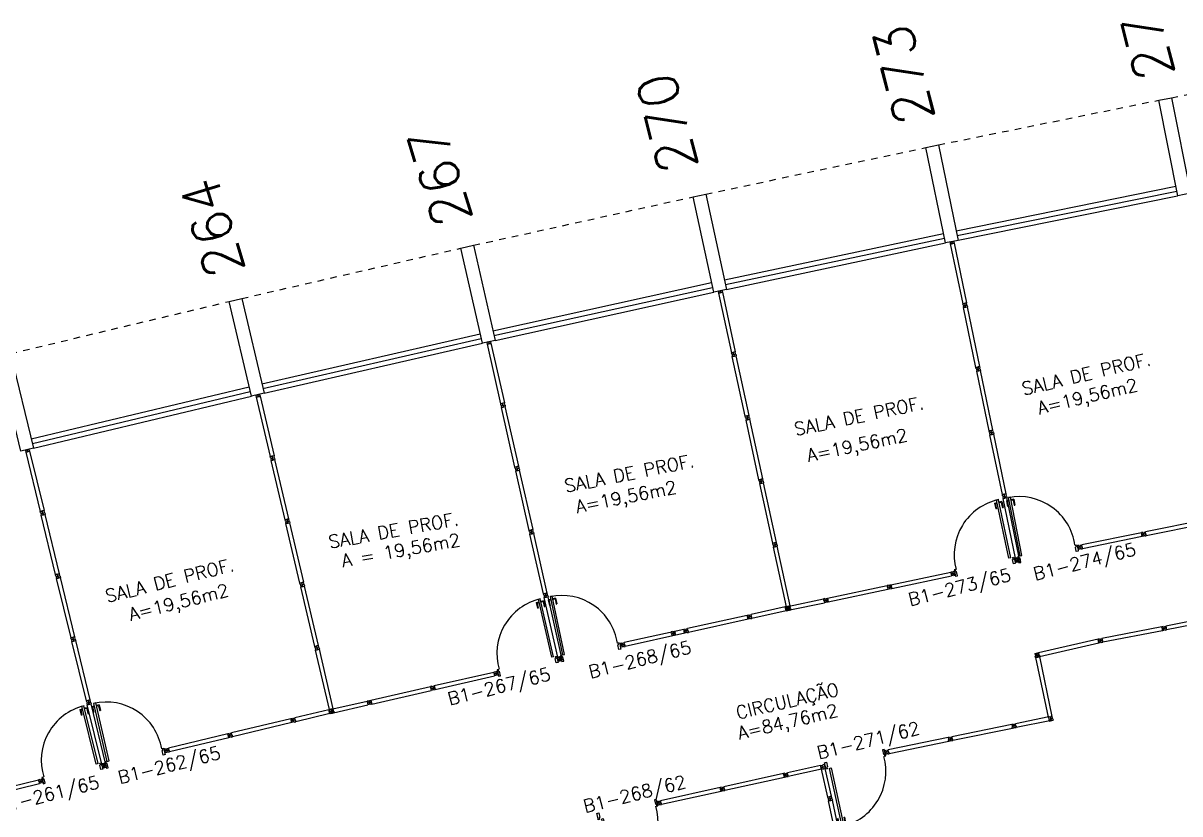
# Model space of a CAD drawing. Extents: x 26 to 324, y 73 to 188.
# Drawn here: x 78.96 to 96.77, y 159.49 to 171.66 of the extents above; entities that cross this region are included whole.
import ezdxf

# ---------------------------------------------------------------- set-up
doc = ezdxf.new("R2010")
doc.units = 0
doc.header["$LTSCALE"] = 0.01
doc.header["$MEASUREMENT"] = 0
doc.linetypes.add('HIDDEN2', pattern=[0.1875, 0.125, -0.0625])
doc.layers.get('0').update_dxf_attribs({"linetype": 'CONTINUOUS'})
for name, color, linetype in [('DIV', 2, 'CONTINUOUS'), ('ESQ', 1, 'CONTINUOUS'), ('ESTR', 3, 'CONTINUOUS'), ('NOPILAR1', 2, 'CONTINUOUS'), ('PROJ', 1, 'HIDDEN2'), ('TEXTO', 2, 'CONTINUOUS'), ('TEXTO-ENDEREÇO', 2, 'CONTINUOUS'), ('USO1', 2, 'CONTINUOUS'), ('ÁREA', 2, 'CONTINUOUS')]:
    doc.layers.add(name, color=color, linetype=linetype)
doc.styles.add('NOPILAR', font='simplex.shx', dxfattribs={"height": 0.6})
doc.styles.add('UNB-100', font='simplex.shx', dxfattribs={"height": 0.2})
doc.styles.add('UNB-100-1', font='simplex.shx', dxfattribs={"height": 0.2})

# ---------------------------------------------------------------- blocks, each defined once
blk = doc.blocks.new('PILAR-SLC')
blk.add_lwpolyline([(0.2, 0), (0.2, -1.5), (0, -1.5), (0, 0)], close=True)
blk = doc.blocks.new('PDV2E-SLC')
at = {"layer": 'DIV', "color": 1}
for p, q in [((0.023, 0.925), (0.063, 0.925)), ((0.023, 0.925), (0.023, 0.835)), ((0.033, 0.915), (0.063, 0.915)), ((0.033, 0.915), (0.033, 0.835)), ((0.138, 0.925), (0.097, 0.925)), ((0.128, 0.915), (0.097, 0.915)), ((0.128, 0.915), (0.128, 0.835)), ((0.138, 0.925), (0.138, 0.835)), ((0.033, 0.835), (0.023, 0.835)), ((0.128, 0.835), (0.137, 0.835))]:
    blk.add_line(p, q, dxfattribs=at)
at = {"layer": 'DIV'}
for p, q in [((0.065, 0.05), (0.065, 0.965)), ((0.095, 0.965), (0.065, 0.965)), ((0.095, 0.05), (0.095, 0.965)), ((0.049, 0.05), (0.029, 0.05)), ((0.029, 0.05), (0.029, 0.035)), ((0.029, 0.035), (0.029, -0.035)), ((0.049, 0.02), (0.049, 0.05)), ((0.049, 0.02), (0.059, 0.02)), ((0.059, -0.05), (0.059, 0.02)), ((0.065, 0.05), (0.095, 0.05)), ((0.928, -0.05), (0.928, 0.02)), ((0.938, 0.02), (0.928, 0.02)), ((0.938, 0.05), (0.958, 0.05)), ((0.938, 0.02), (0.938, 0.05)), ((0.958, 0.05), (0.958, 0.035)), ((0.958, 0.035), (0.958, -0.035)), ((0.029, -0.035), (0.029, -0.05)), ((0.029, -0.05), (0.059, -0.05)), ((0.958, -0.05), (0.928, -0.05)), ((0.958, -0.035), (0.958, -0.05))]:
    blk.add_line(p, q, dxfattribs=at)
at = {"layer": 'DIV', "color": 1}
blk.add_arc((0.062, 0.1), 0.865, 356.6786, 90, dxfattribs=at)
blk = doc.blocks.new('DIV-SLC')
for p, q in [((-0.0051, 0), (0.0051, 0)), ((0, -0.0051), (0, 0.0051)), ((0.0205, 0.006), (0.03, 0.006)), ((0.0205, -0.006), (0.0205, 0.006)), ((0.03, 0.03), (0.97, 0.03)), ((0.03, 0.03), (0.03, -0.03)), ((0.03, 0.009), (0.03, 0.027)), ((0.03, 0.005), (0.03, -0.005)), ((0.97, 0.03), (0.97, -0.03)), ((0.9795, 0.006), (0.97, 0.006)), ((0.97, 0.005), (0.97, -0.005)), ((0.9795, -0.006), (0.9795, 0.006)), ((1.0051, 0), (0.9949, 0)), ((0.9949, 0), (1.0051, 0)), ((1, -0.0051), (1, 0.0051)), ((0.0205, -0.006), (0.03, -0.006)), ((0.03, -0.03), (0.03, -0.009)), ((0.03, -0.009), (0.03, -0.027)), ((0.03, -0.03), (0.97, -0.03)), ((0.9795, -0.006), (0.97, -0.006))]:
    blk.add_line(p, q)
blk = doc.blocks.new('DIVMT-SLC')
for p, q in [((-0.03, 0.03), (-0.03, 0.006)), ((-0.008, 0.03), (-0.03, 0.03)), ((-0.0185, 0.006), (-0.03, 0.006)), ((-0.0185, -0.006), (-0.0185, 0.006)), ((-0.008, 0.03), (-0.008, 0.02)), ((-0.008, 0.02), (0.008, 0.02)), ((-0.0051, 0), (0.0051, 0)), ((0.0051, 0), (-0.0051, 0)), ((-0.0051, 0), (0.0051, 0)), ((0, -0.0051), (0, 0.0051)), ((0, 0.0051), (0, -0.0051)), ((0.008, 0.03), (0.008, 0.02)), ((0.008, 0.03), (0.03, 0.03)), ((0.0205, 0.006), (0.03, 0.006)), ((0.0205, -0.006), (0.0205, 0.006)), ((0.0205, 0.006), (0.0205, -0.006)), ((0.0205, 0.006), (0.03, 0.006)), ((0.97, 0.03), (0.03, 0.03)), ((0.03, 0.006), (0.03, 0.03)), ((0.03, -0.03), (0.03, 0.03)), ((0.03, -0.005), (0.03, 0.005)), ((0.97, -0.03), (0.97, 0.03)), ((0.97, 0.03), (0.97, 0.009)), ((0.97, 0.009), (0.97, 0.027)), ((0.9795, 0.006), (0.97, 0.006)), ((0.97, -0.005), (0.97, 0.005)), ((0.9795, 0.006), (0.9795, -0.006)), ((1.0051, 0), (0.9949, 0)), ((1, 0.0051), (1, -0.0051)), ((-0.0185, -0.006), (-0.03, -0.006)), ((-0.03, -0.03), (-0.03, -0.006)), ((-0.008, -0.03), (-0.03, -0.03)), ((-0.008, -0.03), (-0.008, -0.02)), ((-0.008, -0.02), (0.008, -0.02)), ((0.008, -0.03), (0.008, -0.02)), ((0.008, -0.03), (0.03, -0.03)), ((0.0205, -0.006), (0.03, -0.006)), ((0.0205, -0.006), (0.03, -0.006)), ((0.03, -0.006), (0.03, -0.03)), ((0.97, -0.03), (0.03, -0.03)), ((0.9795, -0.006), (0.97, -0.006)), ((0.97, -0.009), (0.97, -0.027))]:
    blk.add_line(p, q)
blk = doc.blocks.new('MTINI-SLC')
for p, q in [((-0.03, 0.008), (-0.03, 0.03)), ((0.03, 0.03), (-0.03, 0.03)), ((-0.03, 0.008), (-0.02, 0.008)), ((-0.009, 0.03), (-0.027, 0.03)), ((-0.02, 0.008), (-0.02, 0)), ((-0.001, 0), (-0.02, 0)), ((-0.006, 0.02), (-0.006, 0.03)), ((-0.006, 0.023), (-0.006, 0.027)), ((-0.006, 0.02), (0.006, 0.02)), ((0.005, 0.03), (-0.005, 0.03)), ((0.005, 0), (-0.005, 0)), ((0.004, 0.02), (-0.004, 0.02)), ((0.02, 0), (-0.001, 0)), ((0, -0.005), (0, 0.005)), ((0.006, 0.02), (0.006, 0.03)), ((0.006, 0.023), (0.006, 0.027)), ((0.009, 0.03), (0.027, 0.03)), ((0.03, 0.008), (0.02, 0.008)), ((0.02, 0), (0.02, 0.008)), ((0.03, 0.008), (0.03, 0.03))]:
    blk.add_line(p, q)
blk = doc.blocks.new('PDV2D-SLC')
at = {"layer": 'DIV'}
for p, q in [((0.03, 0.05), (0.06, 0.05)), ((0.03, 0.035), (0.03, 0.05)), ((0.03, -0.035), (0.03, 0.035)), ((0.06, 0.05), (0.06, -0.02)), ((0.941, 0.05), (0.941, -0.02)), ((0.971, 0.05), (0.941, 0.05)), ((0.971, 0.035), (0.971, 0.05)), ((0.971, -0.035), (0.971, 0.035)), ((0.03, -0.05), (0.03, -0.035)), ((0.05, -0.05), (0.03, -0.05)), ((0.05, -0.02), (0.06, -0.02)), ((0.05, -0.02), (0.05, -0.05)), ((0.079, -0.05), (0.109, -0.05)), ((0.079, -0.05), (0.079, -0.965)), ((0.109, -0.05), (0.109, -0.965)), ((0.951, -0.02), (0.941, -0.02)), ((0.951, -0.02), (0.951, -0.05)), ((0.951, -0.05), (0.971, -0.05)), ((0.971, -0.05), (0.971, -0.035)), ((0.109, -0.965), (0.079, -0.965))]:
    blk.add_line(p, q, dxfattribs=at)
at = {"layer": 'DIV', "color": 1}
for p, q in [((0.036, -0.925), (0.036, -0.835)), ((0.046, -0.835), (0.036, -0.835)), ((0.046, -0.915), (0.046, -0.835)), ((0.141, -0.915), (0.141, -0.835)), ((0.141, -0.835), (0.151, -0.835)), ((0.151, -0.925), (0.151, -0.835)), ((0.036, -0.925), (0.076, -0.925)), ((0.046, -0.915), (0.076, -0.915)), ((0.141, -0.915), (0.111, -0.915)), ((0.151, -0.925), (0.111, -0.925))]:
    blk.add_line(p, q, dxfattribs=at)
blk.add_arc((0.076, -0.1), 0.865, 270, 3.3214, dxfattribs=at)
blk = doc.blocks.new('MTT-SLC')
for p, q in [((-0.008, 0.03), (-0.03, 0.03)), ((-0.03, 0.03), (-0.03, 0.006)), ((-0.0185, 0.006), (-0.03, 0.006)), ((-0.0185, -0.006), (-0.0185, 0.006)), ((-0.008, 0.03), (-0.008, 0.02)), ((-0.008, 0.02), (0.008, 0.02)), ((-0.0051, 0), (0.0051, 0)), ((0, -0.0051), (0, 0.0051)), ((0.008, 0.03), (0.03, 0.03)), ((0.008, 0.03), (0.008, 0.02)), ((0.0205, -0.006), (0.0205, 0.006)), ((0.0205, 0.006), (0.03, 0.006)), ((0.03, 0.006), (0.03, 0.03)), ((-0.03, -0.03), (-0.03, -0.006)), ((-0.0185, -0.006), (-0.03, -0.006)), ((-0.008, -0.03), (-0.03, -0.03)), ((-0.008, -0.02), (0.008, -0.02)), ((-0.008, -0.03), (-0.008, -0.02)), ((0.008, -0.03), (0.008, -0.02)), ((0.008, -0.03), (0.03, -0.03)), ((0.0205, -0.006), (0.03, -0.006)), ((0.03, -0.006), (0.03, -0.03))]:
    blk.add_line(p, q)

msp = doc.modelspace()

# ---------------------------------------------------------------- linework, layer by layer
at = {"layer": 'DIV'}
for p, q in [((94.235, 163.42), (94.258, 163.425)), ((94.24, 163.399), (94.235, 163.42)), ((94.24, 163.399), (94.249, 163.401)), ((94.243, 163.383), (94.253, 163.385)), ((94.243, 163.383), (94.247, 163.361)), ((94.247, 163.361), (94.306, 163.374)), ((94.271, 163.366), (94.247, 163.361)), ((94.249, 163.401), (94.253, 163.385)), ((94.261, 163.414), (94.258, 163.425)), ((94.261, 163.414), (94.273, 163.416)), ((94.266, 163.396), (94.276, 163.398)), ((94.276, 163.398), (94.266, 163.396)), ((94.269, 163.402), (94.272, 163.392)), ((94.272, 163.392), (94.269, 163.402)), ((94.269, 163.402), (94.272, 163.392)), ((94.269, 163.376), (94.281, 163.378)), ((94.281, 163.378), (94.269, 163.376)), ((94.269, 163.376), (94.271, 163.366)), ((94.269, 163.376), (94.271, 163.366)), ((94.294, 163.432), (94.27, 163.428)), ((94.273, 163.416), (94.27, 163.428)), ((94.272, 163.367), (94.282, 163.369)), ((94.281, 163.378), (94.283, 163.369)), ((94.281, 163.378), (94.283, 163.369)), ((94.283, 163.369), (94.306, 163.374)), ((94.298, 163.411), (94.288, 163.409)), ((94.288, 163.409), (94.292, 163.393)), ((94.302, 163.395), (94.292, 163.393)), ((94.298, 163.411), (94.294, 163.432)), ((94.302, 163.395), (94.306, 163.374)), ((90.751, 162.684), (91.282, 162.796)), ((91.303, 162.8), (91.282, 162.796)), ((91.282, 162.796), (91.294, 162.737)), ((91.287, 162.772), (91.282, 162.796)), ((91.303, 162.8), (91.305, 162.79)), ((91.321, 162.794), (91.305, 162.79)), ((91.319, 162.803), (91.34, 162.808)), ((91.319, 162.803), (91.321, 162.794)), ((91.34, 162.808), (91.345, 162.784)), ((90.692, 162.672), (90.165, 162.555)), ((90.705, 162.613), (90.177, 162.496)), ((90.692, 162.671), (90.751, 162.684)), ((90.692, 162.671), (90.716, 162.676)), ((90.692, 162.672), (90.697, 162.651)), ((90.705, 162.613), (90.692, 162.672)), ((90.697, 162.65), (90.692, 162.671)), ((90.693, 162.672), (90.752, 162.685)), ((90.697, 162.651), (90.693, 162.669)), ((90.713, 162.676), (90.695, 162.672)), ((90.714, 162.676), (90.696, 162.672)), ((90.697, 162.65), (90.707, 162.652)), ((90.707, 162.65), (90.697, 162.648)), ((90.7, 162.637), (90.698, 162.647)), ((90.709, 162.638), (90.7, 162.636)), ((90.7, 162.634), (90.71, 162.636)), ((90.7, 162.634), (90.705, 162.613)), ((90.701, 162.634), (90.704, 162.616)), ((90.705, 162.613), (90.764, 162.625)), ((90.729, 162.618), (90.705, 162.613)), ((90.707, 162.673), (90.731, 162.678)), ((90.712, 162.652), (90.707, 162.673)), ((90.707, 162.652), (90.71, 162.636)), ((90.707, 162.65), (90.709, 162.638)), ((90.712, 162.652), (90.722, 162.654)), ((90.718, 162.667), (90.716, 162.676)), ((90.718, 162.665), (90.716, 162.676)), ((90.716, 162.636), (90.725, 162.638)), ((90.716, 162.636), (90.72, 162.615)), ((90.717, 162.677), (90.727, 162.679)), ((90.717, 162.677), (90.727, 162.679)), ((90.719, 162.668), (90.717, 162.677)), ((90.73, 162.67), (90.718, 162.667)), ((90.718, 162.665), (90.73, 162.668)), ((90.73, 162.67), (90.719, 162.668)), ((90.72, 162.615), (90.779, 162.627)), ((90.744, 162.62), (90.72, 162.615)), ((90.722, 162.654), (90.725, 162.638)), ((90.733, 162.65), (90.723, 162.648)), ((90.723, 162.647), (90.733, 162.649)), ((90.733, 162.649), (90.723, 162.647)), ((90.723, 162.647), (90.733, 162.649)), ((90.733, 162.649), (90.723, 162.647)), ((90.734, 162.65), (90.724, 162.648)), ((90.727, 162.654), (90.729, 162.644)), ((90.729, 162.643), (90.727, 162.653)), ((90.729, 162.643), (90.727, 162.653)), ((90.727, 162.653), (90.729, 162.643)), ((90.729, 162.643), (90.727, 162.653)), ((90.727, 162.653), (90.729, 162.643)), ((90.727, 162.627), (90.738, 162.63)), ((90.738, 162.63), (90.727, 162.627)), ((90.727, 162.627), (90.729, 162.618)), ((90.727, 162.627), (90.729, 162.618)), ((90.751, 162.684), (90.728, 162.679)), ((90.73, 162.67), (90.728, 162.679)), ((90.73, 162.668), (90.728, 162.679)), ((90.73, 162.67), (90.728, 162.679)), ((90.73, 162.644), (90.728, 162.654)), ((90.729, 162.618), (90.739, 162.62)), ((90.752, 162.685), (90.731, 162.68)), ((90.751, 162.684), (90.731, 162.68)), ((90.731, 162.68), (90.749, 162.684)), ((90.731, 162.68), (90.748, 162.683)), ((90.733, 162.667), (90.731, 162.678)), ((90.733, 162.667), (90.745, 162.67)), ((90.738, 162.649), (90.748, 162.651)), ((90.748, 162.651), (90.738, 162.649)), ((90.738, 162.63), (90.74, 162.62)), ((90.738, 162.63), (90.74, 162.62)), ((90.74, 162.62), (90.764, 162.625)), ((90.742, 162.655), (90.744, 162.645)), ((90.744, 162.645), (90.742, 162.655)), ((90.742, 162.655), (90.744, 162.645)), ((90.742, 162.629), (90.753, 162.632)), ((90.753, 162.632), (90.742, 162.629)), ((90.742, 162.629), (90.744, 162.62)), ((90.742, 162.629), (90.744, 162.62)), ((90.766, 162.686), (90.743, 162.681)), ((90.745, 162.67), (90.743, 162.681)), ((90.745, 162.62), (90.755, 162.622)), ((90.756, 162.662), (90.746, 162.66)), ((90.746, 162.66), (90.749, 162.645)), ((90.747, 162.658), (90.756, 162.66)), ((90.749, 162.647), (90.747, 162.658)), ((90.749, 162.647), (90.759, 162.649)), ((90.759, 162.647), (90.749, 162.645)), ((90.751, 162.684), (90.764, 162.625)), ((90.756, 162.662), (90.751, 162.684)), ((90.756, 162.663), (90.752, 162.681)), ((90.753, 162.632), (90.755, 162.622)), ((90.753, 162.632), (90.755, 162.622)), ((90.755, 162.622), (90.779, 162.627)), ((90.756, 162.659), (90.758, 162.65)), ((90.759, 162.647), (90.764, 162.625)), ((90.759, 162.646), (90.763, 162.628)), ((90.764, 162.625), (90.759, 162.646)), ((90.771, 162.665), (90.761, 162.662)), ((90.761, 162.662), (90.764, 162.647)), ((90.764, 162.625), (91.294, 162.737)), ((90.774, 162.649), (90.764, 162.647)), ((90.771, 162.665), (90.766, 162.686)), ((90.774, 162.649), (90.779, 162.627)), ((91.296, 162.774), (91.287, 162.772)), ((91.296, 162.774), (91.287, 162.772)), ((91.287, 162.771), (91.289, 162.761)), ((91.299, 162.762), (91.289, 162.76)), ((91.299, 162.762), (91.289, 162.76)), ((91.289, 162.76), (91.294, 162.737)), ((91.316, 162.741), (91.294, 162.737)), ((91.299, 162.762), (91.296, 162.774)), ((91.296, 162.774), (91.299, 162.762)), ((91.322, 162.773), (91.312, 162.771)), ((91.312, 162.771), (91.322, 162.773)), ((91.322, 162.773), (91.312, 162.771)), ((91.329, 162.754), (91.314, 162.751)), ((91.316, 162.741), (91.314, 162.751)), ((91.318, 162.767), (91.316, 162.777)), ((91.316, 162.777), (91.318, 162.767)), ((91.331, 162.745), (91.329, 162.754)), ((91.331, 162.745), (91.353, 162.749)), ((91.334, 162.782), (91.345, 162.784)), ((91.334, 162.782), (91.337, 162.77)), ((91.337, 162.77), (91.348, 162.773)), ((91.353, 162.749), (91.348, 162.773)), ((90.128, 162.547), (90.106, 162.542)), ((90.106, 162.542), (90.111, 162.519)), ((90.122, 162.521), (90.111, 162.519)), ((90.125, 162.51), (90.114, 162.507)), ((90.119, 162.484), (90.114, 162.507)), ((90.14, 162.488), (90.119, 162.484)), ((90.125, 162.51), (90.122, 162.521)), ((90.128, 162.547), (90.13, 162.537)), ((90.13, 162.537), (90.145, 162.541)), ((90.137, 162.518), (90.147, 162.52)), ((90.147, 162.52), (90.137, 162.518)), ((90.137, 162.518), (90.147, 162.52)), ((90.138, 162.498), (90.154, 162.501)), ((90.14, 162.488), (90.138, 162.498)), ((90.141, 162.524), (90.143, 162.514)), ((90.143, 162.514), (90.141, 162.524)), ((90.143, 162.55), (90.165, 162.555)), ((90.143, 162.55), (90.145, 162.541)), ((90.156, 162.492), (90.154, 162.501)), ((90.156, 162.492), (90.177, 162.496)), ((90.16, 162.53), (90.17, 162.532)), ((90.16, 162.53), (90.17, 162.532)), ((90.16, 162.53), (90.163, 162.518)), ((90.163, 162.518), (90.16, 162.53)), ((90.163, 162.518), (90.172, 162.52)), ((90.163, 162.518), (90.172, 162.52)), ((90.177, 162.496), (90.165, 162.555)), ((90.17, 162.532), (90.165, 162.555)), ((90.172, 162.521), (90.17, 162.531)), ((90.172, 162.52), (90.177, 162.496)), ((87.186, 161.896), (87.21, 161.902)), ((87.212, 161.89), (87.21, 161.902)), ((87.245, 161.91), (87.221, 161.904)), ((87.224, 161.893), (87.221, 161.904)), ((87.25, 161.888), (87.245, 161.91)), ((87.191, 161.875), (87.186, 161.896)), ((87.191, 161.875), (87.201, 161.877)), ((87.195, 161.859), (87.205, 161.861)), ((87.195, 161.859), (87.2, 161.838)), ((87.2, 161.838), (87.258, 161.851)), ((87.223, 161.843), (87.2, 161.838)), ((87.201, 161.877), (87.205, 161.861)), ((87.212, 161.89), (87.224, 161.893)), ((87.217, 161.872), (87.227, 161.875)), ((87.227, 161.875), (87.217, 161.872)), ((87.221, 161.879), (87.223, 161.869)), ((87.223, 161.869), (87.221, 161.879)), ((87.221, 161.879), (87.223, 161.869)), ((87.221, 161.852), (87.233, 161.855)), ((87.233, 161.855), (87.221, 161.852)), ((87.221, 161.852), (87.223, 161.843)), ((87.221, 161.852), (87.223, 161.843)), ((87.224, 161.843), (87.234, 161.846)), ((87.233, 161.855), (87.235, 161.846)), ((87.233, 161.855), (87.235, 161.846)), ((87.235, 161.846), (87.258, 161.851)), ((87.25, 161.888), (87.24, 161.886)), ((87.24, 161.886), (87.244, 161.87)), ((87.253, 161.873), (87.244, 161.87)), ((87.253, 161.873), (87.258, 161.851)), ((83.724, 161.103), (84.252, 161.224)), ((84.274, 161.229), (84.252, 161.224)), ((84.252, 161.224), (84.266, 161.165)), ((84.258, 161.2), (84.252, 161.224)), ((84.267, 161.202), (84.258, 161.2)), ((84.267, 161.202), (84.258, 161.2)), ((84.258, 161.199), (84.26, 161.189)), ((84.27, 161.191), (84.26, 161.189)), ((84.27, 161.191), (84.26, 161.189)), ((84.26, 161.189), (84.266, 161.165)), ((84.27, 161.191), (84.267, 161.202)), ((84.267, 161.202), (84.27, 161.191)), ((84.274, 161.229), (84.276, 161.219)), ((84.292, 161.222), (84.276, 161.219)), ((84.293, 161.202), (84.283, 161.2)), ((84.283, 161.2), (84.293, 161.202)), ((84.293, 161.202), (84.283, 161.2)), ((84.289, 161.196), (84.287, 161.206)), ((84.287, 161.206), (84.289, 161.196)), ((84.289, 161.232), (84.311, 161.237)), ((84.289, 161.232), (84.292, 161.222)), ((84.305, 161.211), (84.316, 161.214)), ((84.305, 161.211), (84.308, 161.199)), ((84.308, 161.199), (84.319, 161.202)), ((84.311, 161.237), (84.316, 161.214)), ((84.324, 161.179), (84.319, 161.202)), ((83.665, 161.09), (83.14, 160.964)), ((83.679, 161.031), (83.153, 160.906)), ((83.665, 161.089), (83.724, 161.103)), ((83.665, 161.089), (83.724, 161.103)), ((83.665, 161.089), (83.689, 161.095)), ((83.665, 161.089), (83.689, 161.095)), ((83.679, 161.031), (83.665, 161.09)), ((83.665, 161.09), (83.67, 161.069)), ((83.67, 161.068), (83.665, 161.089)), ((83.67, 161.068), (83.665, 161.089)), ((83.666, 161.09), (83.724, 161.104)), ((83.666, 161.09), (83.724, 161.104)), ((83.67, 161.069), (83.666, 161.087)), ((83.686, 161.094), (83.668, 161.09)), ((83.686, 161.094), (83.668, 161.09)), ((83.686, 161.095), (83.669, 161.09)), ((83.686, 161.095), (83.669, 161.09)), ((83.67, 161.068), (83.68, 161.07)), ((83.67, 161.068), (83.68, 161.07)), ((83.68, 161.069), (83.671, 161.066)), ((83.673, 161.056), (83.671, 161.065)), ((83.672, 161.089), (83.695, 161.095)), ((83.677, 161.068), (83.672, 161.089)), ((83.683, 161.057), (83.673, 161.055)), ((83.674, 161.052), (83.684, 161.055)), ((83.674, 161.052), (83.684, 161.055)), ((83.674, 161.052), (83.678, 161.034)), ((83.674, 161.052), (83.679, 161.031)), ((83.674, 161.052), (83.679, 161.031)), ((83.677, 161.068), (83.687, 161.07)), ((83.679, 161.031), (83.737, 161.045)), ((83.679, 161.031), (83.737, 161.045)), ((83.702, 161.036), (83.679, 161.031)), ((83.702, 161.036), (83.679, 161.031)), ((83.68, 161.07), (83.684, 161.055)), ((83.68, 161.07), (83.684, 161.055)), ((83.68, 161.069), (83.683, 161.057)), ((83.681, 161.052), (83.691, 161.055)), ((83.681, 161.052), (83.686, 161.031)), ((83.686, 161.031), (83.744, 161.045)), ((83.709, 161.036), (83.686, 161.031)), ((83.687, 161.07), (83.691, 161.055)), ((83.69, 161.096), (83.7, 161.098)), ((83.69, 161.096), (83.7, 161.098)), ((83.69, 161.095), (83.699, 161.097)), ((83.69, 161.095), (83.699, 161.097)), ((83.698, 161.084), (83.695, 161.095)), ((83.698, 161.084), (83.71, 161.086)), ((83.724, 161.103), (83.7, 161.098)), ((83.724, 161.103), (83.7, 161.098)), ((83.7, 161.046), (83.712, 161.048)), ((83.712, 161.048), (83.7, 161.046)), ((83.7, 161.046), (83.712, 161.048)), ((83.712, 161.048), (83.7, 161.046)), ((83.7, 161.046), (83.702, 161.036)), ((83.7, 161.046), (83.702, 161.036)), ((83.7, 161.046), (83.702, 161.036)), ((83.7, 161.046), (83.702, 161.036)), ((83.724, 161.103), (83.703, 161.098)), ((83.724, 161.103), (83.703, 161.098)), ((83.703, 161.098), (83.721, 161.102)), ((83.703, 161.098), (83.721, 161.102)), ((83.703, 161.037), (83.713, 161.039)), ((83.703, 161.037), (83.713, 161.039)), ((83.724, 161.104), (83.704, 161.099)), ((83.724, 161.104), (83.704, 161.099)), ((83.704, 161.099), (83.721, 161.103)), ((83.704, 161.099), (83.721, 161.103)), ((83.73, 161.103), (83.707, 161.098)), ((83.71, 161.086), (83.707, 161.098)), ((83.707, 161.046), (83.719, 161.049)), ((83.719, 161.049), (83.707, 161.046)), ((83.707, 161.046), (83.709, 161.036)), ((83.707, 161.046), (83.709, 161.036)), ((83.71, 161.037), (83.72, 161.039)), ((83.712, 161.048), (83.714, 161.039)), ((83.712, 161.048), (83.714, 161.039)), ((83.712, 161.048), (83.714, 161.039)), ((83.712, 161.048), (83.714, 161.039)), ((83.714, 161.039), (83.737, 161.045)), ((83.714, 161.039), (83.737, 161.045)), ((83.729, 161.082), (83.719, 161.079)), ((83.729, 161.082), (83.719, 161.079)), ((83.719, 161.079), (83.723, 161.064)), ((83.719, 161.079), (83.723, 161.064)), ((83.719, 161.049), (83.721, 161.039)), ((83.719, 161.049), (83.721, 161.039)), ((83.72, 161.077), (83.729, 161.08)), ((83.72, 161.077), (83.729, 161.08)), ((83.723, 161.066), (83.72, 161.077)), ((83.723, 161.066), (83.72, 161.077)), ((83.721, 161.039), (83.744, 161.045)), ((83.723, 161.066), (83.732, 161.068)), ((83.723, 161.066), (83.732, 161.068)), ((83.732, 161.066), (83.723, 161.064)), ((83.732, 161.066), (83.723, 161.064)), ((83.724, 161.103), (83.737, 161.044)), ((83.729, 161.082), (83.724, 161.103)), ((83.724, 161.103), (83.737, 161.044)), ((83.729, 161.082), (83.724, 161.103)), ((83.729, 161.082), (83.724, 161.1)), ((83.729, 161.082), (83.724, 161.1)), ((83.735, 161.082), (83.726, 161.079)), ((83.726, 161.079), (83.729, 161.064)), ((83.729, 161.079), (83.732, 161.069)), ((83.729, 161.079), (83.732, 161.069)), ((83.739, 161.066), (83.729, 161.064)), ((83.735, 161.082), (83.73, 161.103)), ((83.732, 161.066), (83.737, 161.045)), ((83.732, 161.066), (83.737, 161.045)), ((83.733, 161.065), (83.737, 161.047)), ((83.737, 161.044), (83.733, 161.065)), ((83.733, 161.065), (83.737, 161.047)), ((83.737, 161.044), (83.733, 161.065)), ((83.737, 161.044), (84.266, 161.165)), ((83.739, 161.066), (83.744, 161.045)), ((84.287, 161.17), (84.266, 161.165)), ((84.301, 161.183), (84.285, 161.18)), ((84.287, 161.17), (84.285, 161.18)), ((84.303, 161.174), (84.301, 161.183)), ((84.303, 161.174), (84.324, 161.179)), ((83.103, 160.955), (83.081, 160.95)), ((83.081, 160.95), (83.087, 160.927)), ((83.098, 160.93), (83.087, 160.927)), ((83.101, 160.918), (83.089, 160.915)), ((83.095, 160.892), (83.089, 160.915)), ((83.116, 160.897), (83.095, 160.892)), ((83.101, 160.918), (83.098, 160.93)), ((83.103, 160.955), (83.105, 160.946)), ((83.105, 160.946), (83.12, 160.949)), ((83.112, 160.927), (83.122, 160.929)), ((83.122, 160.929), (83.112, 160.927)), ((83.112, 160.927), (83.122, 160.929)), ((83.114, 160.907), (83.13, 160.91)), ((83.116, 160.897), (83.114, 160.907)), ((83.116, 160.933), (83.118, 160.923)), ((83.118, 160.923), (83.116, 160.933)), ((83.118, 160.959), (83.14, 160.964)), ((83.118, 160.959), (83.12, 160.949)), ((83.132, 160.901), (83.13, 160.91)), ((83.132, 160.901), (83.153, 160.906)), ((83.136, 160.939), (83.145, 160.941)), ((83.136, 160.939), (83.145, 160.941)), ((83.136, 160.939), (83.139, 160.927)), ((83.139, 160.927), (83.136, 160.939)), ((83.139, 160.927), (83.148, 160.929)), ((83.139, 160.927), (83.148, 160.929)), ((83.153, 160.906), (83.14, 160.964)), ((83.145, 160.941), (83.14, 160.964)), ((83.148, 160.93), (83.145, 160.94)), ((83.148, 160.929), (83.153, 160.906)), ((94.178, 160.862), (93.257, 160.673)), ((94.199, 160.866), (94.178, 160.862)), ((94.178, 160.862), (94.183, 160.838)), ((94.194, 160.841), (94.183, 160.838)), ((94.197, 160.829), (94.194, 160.841)), ((94.199, 160.866), (94.202, 160.857)), ((94.202, 160.857), (94.217, 160.86)), ((94.209, 160.838), (94.219, 160.84)), ((94.219, 160.84), (94.209, 160.838)), ((94.209, 160.838), (94.219, 160.84)), ((94.215, 160.834), (94.213, 160.844)), ((94.213, 160.844), (94.215, 160.834)), ((94.215, 160.87), (94.237, 160.875)), ((94.215, 160.87), (94.217, 160.86)), ((94.232, 160.849), (94.242, 160.851)), ((94.232, 160.849), (94.242, 160.851)), ((94.235, 160.837), (94.232, 160.849)), ((94.232, 160.849), (94.235, 160.837)), ((94.235, 160.837), (94.244, 160.839)), ((94.235, 160.837), (94.244, 160.839)), ((94.751, 160.98), (94.237, 160.875)), ((94.242, 160.851), (94.237, 160.875)), ((94.249, 160.816), (94.237, 160.875)), ((94.244, 160.84), (94.242, 160.85)), ((94.244, 160.839), (94.249, 160.816)), ((94.763, 160.921), (94.249, 160.816)), ((94.743, 160.975), (94.767, 160.98)), ((94.748, 160.954), (94.743, 160.975)), ((94.748, 160.954), (94.757, 160.956)), ((94.751, 160.938), (94.761, 160.94)), ((94.751, 160.938), (94.756, 160.916)), ((94.756, 160.916), (94.814, 160.929)), ((94.779, 160.922), (94.756, 160.916)), ((94.757, 160.956), (94.761, 160.94)), ((94.769, 160.969), (94.767, 160.98)), ((94.769, 160.969), (94.781, 160.971)), ((94.774, 160.951), (94.784, 160.953)), ((94.784, 160.953), (94.774, 160.951)), ((94.777, 160.931), (94.789, 160.933)), ((94.789, 160.933), (94.777, 160.931)), ((94.777, 160.931), (94.779, 160.922)), ((94.777, 160.931), (94.779, 160.922)), ((94.802, 160.988), (94.778, 160.983)), ((94.781, 160.971), (94.778, 160.983)), ((94.778, 160.957), (94.78, 160.947)), ((94.78, 160.947), (94.778, 160.957)), ((94.778, 160.957), (94.78, 160.947)), ((94.78, 160.922), (94.79, 160.924)), ((94.789, 160.933), (94.791, 160.924)), ((94.789, 160.933), (94.791, 160.924)), ((94.791, 160.924), (94.814, 160.929)), ((94.806, 160.966), (94.797, 160.964)), ((94.797, 160.964), (94.8, 160.948)), ((94.81, 160.951), (94.8, 160.948)), ((94.806, 160.966), (94.802, 160.988)), ((94.81, 160.951), (94.814, 160.929)), ((93.199, 160.66), (92.278, 160.472)), ((93.22, 160.665), (93.199, 160.66)), ((93.199, 160.66), (93.204, 160.637)), ((93.22, 160.665), (93.222, 160.655)), ((93.222, 160.655), (93.238, 160.659)), ((93.236, 160.668), (93.257, 160.673)), ((93.236, 160.668), (93.238, 160.659)), ((93.27, 160.615), (93.257, 160.673)), ((93.262, 160.65), (93.257, 160.673)), ((94.191, 160.803), (93.27, 160.615)), ((94.197, 160.829), (94.186, 160.827)), ((94.191, 160.803), (94.186, 160.827)), ((94.212, 160.808), (94.191, 160.803)), ((94.21, 160.818), (94.226, 160.821)), ((94.212, 160.808), (94.21, 160.818)), ((94.228, 160.811), (94.226, 160.821)), ((94.228, 160.811), (94.249, 160.816)), ((93.211, 160.602), (92.291, 160.413)), ((93.215, 160.639), (93.204, 160.637)), ((93.204, 160.636), (93.208, 160.619)), ((93.217, 160.628), (93.206, 160.625)), ((93.211, 160.602), (93.206, 160.625)), ((93.233, 160.606), (93.211, 160.602)), ((93.217, 160.628), (93.215, 160.639)), ((93.229, 160.636), (93.239, 160.639)), ((93.239, 160.639), (93.229, 160.636)), ((93.229, 160.636), (93.239, 160.639)), ((93.231, 160.616), (93.246, 160.62)), ((93.233, 160.606), (93.231, 160.616)), ((93.233, 160.642), (93.235, 160.632)), ((93.235, 160.632), (93.233, 160.642)), ((93.249, 160.61), (93.246, 160.62)), ((93.249, 160.61), (93.27, 160.615)), ((93.253, 160.648), (93.262, 160.65)), ((93.253, 160.648), (93.262, 160.65)), ((93.253, 160.648), (93.256, 160.636)), ((93.256, 160.636), (93.253, 160.648)), ((93.256, 160.636), (93.265, 160.638)), ((93.256, 160.636), (93.265, 160.638)), ((93.265, 160.639), (93.262, 160.649)), ((93.265, 160.638), (93.27, 160.615)), ((92.241, 160.464), (92.219, 160.459)), ((92.219, 160.459), (92.224, 160.435)), ((92.235, 160.438), (92.224, 160.435)), ((92.238, 160.426), (92.227, 160.424)), ((92.232, 160.4), (92.227, 160.424)), ((92.253, 160.405), (92.232, 160.4)), ((92.238, 160.426), (92.235, 160.438)), ((92.241, 160.464), (92.243, 160.454)), ((92.243, 160.454), (92.258, 160.457)), ((92.25, 160.435), (92.26, 160.437)), ((92.26, 160.437), (92.25, 160.435)), ((92.25, 160.435), (92.26, 160.437)), ((92.251, 160.415), (92.267, 160.418)), ((92.253, 160.405), (92.251, 160.415)), ((92.254, 160.441), (92.256, 160.431)), ((92.256, 160.431), (92.254, 160.441)), ((92.256, 160.467), (92.278, 160.472)), ((92.256, 160.467), (92.258, 160.457)), ((92.269, 160.409), (92.267, 160.418)), ((92.269, 160.409), (92.291, 160.413)), ((92.274, 160.446), (92.283, 160.448)), ((92.274, 160.446), (92.283, 160.448)), ((92.274, 160.446), (92.276, 160.435)), ((92.276, 160.435), (92.274, 160.446)), ((92.276, 160.435), (92.285, 160.437)), ((92.276, 160.435), (92.285, 160.437)), ((92.291, 160.413), (92.278, 160.472)), ((92.283, 160.448), (92.278, 160.472)), ((92.285, 160.438), (92.283, 160.447)), ((92.285, 160.437), (92.291, 160.413)), ((80.165, 160.252), (80.188, 160.258)), ((80.17, 160.231), (80.165, 160.252)), ((80.17, 160.231), (80.18, 160.234)), ((80.174, 160.216), (80.183, 160.218)), ((80.174, 160.216), (80.179, 160.194)), ((80.179, 160.194), (80.237, 160.209)), ((80.202, 160.2), (80.179, 160.194)), ((80.18, 160.234), (80.183, 160.218)), ((80.191, 160.247), (80.188, 160.258)), ((80.191, 160.247), (80.202, 160.25)), ((80.206, 160.232), (80.196, 160.229)), ((80.196, 160.229), (80.206, 160.232)), ((80.223, 160.267), (80.2, 160.261)), ((80.202, 160.25), (80.2, 160.261)), ((80.2, 160.236), (80.202, 160.226)), ((80.202, 160.226), (80.2, 160.236)), ((80.2, 160.236), (80.202, 160.226)), ((80.212, 160.212), (80.2, 160.209)), ((80.2, 160.209), (80.212, 160.212)), ((80.2, 160.209), (80.202, 160.2)), ((80.2, 160.209), (80.202, 160.2)), ((80.203, 160.2), (80.213, 160.203)), ((80.212, 160.212), (80.214, 160.203)), ((80.212, 160.212), (80.214, 160.203)), ((80.214, 160.203), (80.237, 160.209)), ((80.228, 160.246), (80.218, 160.243)), ((80.218, 160.243), (80.222, 160.228)), ((80.232, 160.23), (80.222, 160.228)), ((80.228, 160.246), (80.223, 160.267)), ((80.232, 160.23), (80.237, 160.209)), ((90.703, 160.115), (90.724, 160.12)), ((91.236, 160.233), (90.724, 160.12)), ((90.737, 160.061), (90.724, 160.12)), ((90.73, 160.096), (90.724, 160.12)), ((91.249, 160.174), (90.737, 160.061)), ((91.236, 160.233), (91.26, 160.238)), ((91.236, 160.233), (91.26, 160.238)), ((91.249, 160.174), (91.236, 160.233)), ((91.236, 160.233), (91.241, 160.212)), ((91.241, 160.211), (91.236, 160.233)), ((91.241, 160.211), (91.236, 160.233)), ((91.241, 160.212), (91.237, 160.23)), ((91.241, 160.211), (91.251, 160.213)), ((91.241, 160.211), (91.251, 160.213)), ((91.251, 160.211), (91.242, 160.209)), ((91.244, 160.199), (91.242, 160.208)), ((91.253, 160.2), (91.244, 160.198)), ((91.245, 160.196), (91.254, 160.198)), ((91.245, 160.196), (91.254, 160.198)), ((91.245, 160.196), (91.249, 160.174)), ((91.245, 160.196), (91.249, 160.174)), ((91.245, 160.195), (91.249, 160.177)), ((91.249, 160.174), (91.308, 160.187)), ((91.249, 160.174), (91.308, 160.187)), ((91.273, 160.179), (91.249, 160.174)), ((91.273, 160.179), (91.249, 160.174)), ((91.347, 159.745), (91.249, 160.174)), ((91.251, 160.213), (91.254, 160.198)), ((91.251, 160.213), (91.254, 160.198)), ((91.251, 160.211), (91.253, 160.2)), ((91.262, 160.227), (91.26, 160.238)), ((91.262, 160.227), (91.26, 160.238)), ((91.262, 160.227), (91.274, 160.229)), ((91.262, 160.227), (91.274, 160.229)), ((91.277, 160.211), (91.267, 160.209)), ((91.277, 160.211), (91.267, 160.209)), ((91.267, 160.209), (91.277, 160.211)), ((91.267, 160.209), (91.277, 160.211)), ((91.277, 160.211), (91.267, 160.209)), ((91.295, 160.246), (91.271, 160.24)), ((91.295, 160.246), (91.271, 160.24)), ((91.274, 160.229), (91.271, 160.24)), ((91.274, 160.229), (91.271, 160.24)), ((91.271, 160.215), (91.273, 160.205)), ((91.271, 160.215), (91.273, 160.205)), ((91.273, 160.205), (91.271, 160.215)), ((91.271, 160.215), (91.273, 160.205)), ((91.271, 160.215), (91.273, 160.205)), ((91.273, 160.205), (91.271, 160.215)), ((91.271, 160.215), (91.273, 160.205)), ((91.282, 160.191), (91.271, 160.189)), ((91.271, 160.189), (91.282, 160.191)), ((91.271, 160.189), (91.282, 160.191)), ((91.282, 160.191), (91.271, 160.189)), ((91.271, 160.189), (91.273, 160.179)), ((91.271, 160.189), (91.273, 160.179)), ((91.271, 160.189), (91.273, 160.179)), ((91.271, 160.189), (91.273, 160.179)), ((91.274, 160.18), (91.284, 160.182)), ((91.274, 160.18), (91.284, 160.182)), ((91.282, 160.191), (91.285, 160.182)), ((91.282, 160.191), (91.285, 160.182)), ((91.282, 160.191), (91.285, 160.182)), ((91.282, 160.191), (91.285, 160.182)), ((91.285, 160.182), (91.308, 160.187)), ((91.285, 160.182), (91.308, 160.187)), ((91.3, 160.224), (91.29, 160.222)), ((91.3, 160.224), (91.29, 160.222)), ((91.29, 160.222), (91.293, 160.206)), ((91.29, 160.222), (91.293, 160.206)), ((91.303, 160.209), (91.293, 160.206)), ((91.303, 160.209), (91.293, 160.206)), ((91.3, 160.224), (91.295, 160.246)), ((91.3, 160.224), (91.295, 160.246)), ((91.303, 160.209), (91.308, 160.187)), ((91.303, 160.209), (91.308, 160.187)), ((91.405, 159.758), (91.308, 160.187)), ((90.687, 160.112), (90.666, 160.107)), ((90.666, 160.107), (90.671, 160.083)), ((90.682, 160.086), (90.671, 160.083)), ((90.685, 160.074), (90.674, 160.072)), ((90.679, 160.048), (90.674, 160.072)), ((90.7, 160.053), (90.679, 160.048)), ((90.685, 160.074), (90.682, 160.086)), ((90.687, 160.112), (90.689, 160.102)), ((90.689, 160.102), (90.705, 160.105)), ((90.697, 160.083), (90.707, 160.085)), ((90.707, 160.085), (90.697, 160.083)), ((90.697, 160.083), (90.707, 160.085)), ((90.698, 160.063), (90.714, 160.066)), ((90.7, 160.053), (90.698, 160.063)), ((90.7, 160.089), (90.703, 160.079)), ((90.703, 160.079), (90.7, 160.089)), ((90.703, 160.115), (90.705, 160.105)), ((90.716, 160.056), (90.714, 160.066)), ((90.716, 160.056), (90.737, 160.061)), ((90.72, 160.094), (90.73, 160.096)), ((90.72, 160.094), (90.73, 160.096)), ((90.72, 160.094), (90.723, 160.083)), ((90.723, 160.083), (90.72, 160.094)), ((90.723, 160.083), (90.732, 160.085)), ((90.723, 160.083), (90.732, 160.085)), ((90.732, 160.086), (90.73, 160.095)), ((90.732, 160.085), (90.737, 160.061)), ((91.347, 159.745), (91.405, 159.758)), ((91.367, 159.749), (91.349, 159.746)), ((91.372, 159.741), (91.37, 159.75)), ((91.371, 159.75), (91.381, 159.753)), ((91.384, 159.743), (91.372, 159.741)), ((91.387, 159.723), (91.377, 159.721)), ((91.383, 159.717), (91.381, 159.727)), ((91.384, 159.743), (91.382, 159.753)), ((91.405, 159.758), (91.385, 159.753)), ((91.385, 159.753), (91.402, 159.757))]:
    msp.add_line(p, q, dxfattribs=at)
at = {"layer": 'ESQ'}
for p, q in [((93.324, 168.462), (96.703, 169.147)), ((93.339, 168.388), (96.718, 169.074)), ((93.354, 168.315), (96.733, 169)), ((89.754, 167.707), (93.127, 168.421)), ((89.769, 167.633), (93.142, 168.348)), ((89.785, 167.56), (93.158, 168.274)), ((86.19, 166.922), (89.557, 167.664)), ((86.206, 166.848), (89.573, 167.591)), ((86.222, 166.775), (89.589, 167.518)), ((82.633, 166.106), (85.993, 166.877)), ((82.649, 166.033), (86.01, 166.804)), ((82.666, 165.96), (86.027, 166.731)), ((79.082, 165.26), (82.437, 166.06)), ((79.1, 165.187), (82.454, 165.987)), ((79.117, 165.114), (82.471, 165.914))]:
    msp.add_line(p, q, dxfattribs=at)
at = {"layer": 'PROJ'}
for p, q in [((96.637, 170.51), (100.035, 171.169)), ((93.049, 169.784), (96.441, 170.471)), ((89.468, 169.026), (92.854, 169.743)), ((85.893, 168.239), (89.272, 168.984)), ((82.324, 167.42), (85.697, 168.195)), ((78.763, 166.572), (82.13, 167.375))]:
    msp.add_line(p, q, dxfattribs=at)
at = {"layer": 'USO1', "color": 2}
msp.add_arc((180.303, -251.272), 436.504, 97.80488, 105.10406, dxfattribs=at)

# ---------------------------------------------------------------- block references
at = {"layer": 'DIV'}
for name, p, rotation in [('DIV-SLC', (93.256, 168.294), 281.7647078450202), ('MTINI-SLC', (93.256, 168.294), 191.2303470582504), ('DIV-SLC', (89.687, 167.539), 282.2525078450201), ('MTINI-SLC', (89.687, 167.539), 191.7181470582504), ('DIVMT-SLC', (93.46, 167.315), 281.6989251417456), ('DIV-SLC', (86.124, 166.753), 282.7403078450202), ('MTINI-SLC', (86.124, 166.753), 192.2059470582504), ('DIVMT-SLC', (89.899, 166.562), 282.1867251417455), ('DIVMT-SLC', (93.662, 166.336), 281.7695564707239), ('MTINI-SLC', (82.569, 165.937), 192.6937470582504), ('DIV-SLC', (82.569, 165.937), 283.2281078450202), ('DIVMT-SLC', (86.345, 165.778), 282.6745251417455), ('DIVMT-SLC', (90.11, 165.584), 282.2573564707238), ('DIVMT-SLC', (93.865, 165.357), 281.7829554920759), ('DIV-SLC', (79.02, 165.091), 283.7159078450202), ('MTINI-SLC', (79.02, 165.091), 193.1815470582504), ('DIVMT-SLC', (82.798, 164.964), 283.1623251417455), ('DIVMT-SLC', (86.564, 164.802), 282.7451564707239), ('DIVMT-SLC', (90.321, 164.607), 282.2707554920759), ('DIVMT-SLC', (94.069, 164.378), 281.7030622331304), ('PDV2E-SLC', (94.252, 163.395), 11.07879197166237), ('PDV2D-SLC', (94.252, 163.395), 191.9316689983864), ('DIVMT-SLC', (79.257, 164.119), 283.6501251417455), ('DIVMT-SLC', (83.025, 163.99), 283.2329564707239), ('DIVMT-SLC', (86.783, 163.826), 282.7585554920759), ('DIVMT-SLC', (96.212, 163.792), 11.41395623744662), ('DIVMT-SLC', (95.232, 163.592), 11.5090000431023), ('DIVMT-SLC', (90.533, 163.63), 282.1908622331304), ('MTT-SLC', (94.252, 163.395), 192.0618826202908), ('DIVMT-SLC', (79.493, 163.147), 283.7207564707239), ('DIVMT-SLC', (93.274, 163.186), 191.9450735769236), ('DIVMT-SLC', (83.253, 163.016), 283.2463554920759), ('PDV2E-SLC', (87.212, 161.873), 12.05439197166237), ('DIVMT-SLC', (92.296, 162.979), 191.9325453889354), ('PDV2D-SLC', (87.212, 161.873), 192.9072689983864), ('DIVMT-SLC', (87.004, 162.851), 282.6786622331304), ('DIVMT-SLC', (89.165, 162.304), 12.38955623744662), ('DIVMT-SLC', (88.189, 162.087), 12.48460004310229), ('MTT-SLC', (88.97, 162.265), 192.7935826202908), ('DIVMT-SLC', (79.729, 162.176), 283.7341554920759), ('DIVMT-SLC', (83.482, 162.043), 283.1664622331303), ('MTT-SLC', (87.212, 161.873), 193.0374826202908), ('DIVMT-SLC', (94.574, 161.931), 281.7829554920759), ('DIVMT-SLC', (86.238, 161.648), 192.9206735769236), ('PDV2E-SLC', (80.199, 160.232), 13.02999197166236), ('DIVMT-SLC', (85.263, 161.424), 192.9081453889355), ('DIVMT-SLC', (79.966, 161.204), 283.6542622331303), ('PDV2D-SLC', (80.199, 160.232), 193.8828689983864), ('DIVMT-SLC', (82.144, 160.696), 13.36515623744662), ('DIVMT-SLC', (81.172, 160.463), 13.46020004310229), ('PDV2D-SLC', (91.279, 160.219), 12.42447643892576), ('MTT-SLC', (80.199, 160.232), 194.0130826202908), ('DIVMT-SLC', (79.229, 159.99), 193.8962735769236), ('DIVMT-SLC', (89.725, 159.868), 12.47248044329242), ('DIVMT-SLC', (88.748, 159.653), 12.42710364800573), ('PDV2D-SLC', (87.772, 159.438), 13.28711729015159), ('DIVMT-SLC', (91.382, 159.722), 282.0468978722926)]:
    msp.add_blockref(name, p, dxfattribs=dict(at, rotation=rotation))
at = {"layer": 'DIV', "xscale": -1}
for p, rotation in [((96.526, 162.342), 191.0366645309167), ((95.544, 162.152), 190.941620725261), ((94.568, 161.929), 192.941620725261)]:
    msp.add_blockref('DIVMT-SLC', p, dxfattribs=dict(at, rotation=rotation))
at = {"layer": 'ESTR'}
for p, rotation in [((96.442, 170.471), 11.21951219512195), ((92.854, 169.743), 11.70731707317074), ((89.273, 168.984), 12.19512195121951), ((85.698, 168.195), 12.6829268292683), ((82.13, 167.375), 13.17073170731707), ((78.569, 166.525), 13.65853658536586)]:
    msp.add_blockref('PILAR-SLC', p, dxfattribs=dict(at, rotation=rotation))

# ---------------------------------------------------------------- texts
at = {"layer": 'NOPILAR1', "style": 'NOPILAR'}
for s, rotation, p in [('276', 104.5371, (96.691, 170.873)), ('276', 104.5371, (96.691, 170.873)), ('273', 104.5371, (92.996, 170.193)), ('273', 104.5371, (92.995, 170.193)), ('270', 104.5371, (89.352, 169.447)), ('270', 104.5371, (89.352, 169.447)), ('267', 106.7799, (85.88, 168.639)), ('267', 106.7799, (85.88, 168.639)), ('264', 106.7799, (82.378, 167.854)), ('264', 106.7799, (82.378, 167.854))]:
    msp.add_text(s, height=0.6, rotation=rotation, dxfattribs=at).set_placement(p)
at = {"layer": 'TEXTO', "style": 'UNB-100'}
for s, rotation, p in [('SALA DE PROF.', 13.4483, (94.36, 165.925)), ('SALA DE PROF.', 11.8736, (90.853, 165.304)), ('SALA DE PROF.', 11.2956, (87.313, 164.432)), ('SALA DE PROF.', 10.2917, (83.678, 163.57)), ('A = 19,56m2', 10.2917, (83.878, 163.283)), ('SALA DE PROF.', 14.1323, (80.251, 162.735)), ('CIRCULAÇÃO', 13.326, (89.959, 160.94))]:
    msp.add_text(s, height=0.2, rotation=rotation, dxfattribs=at).set_placement(p)
at = {"layer": 'TEXTO-ENDEREÇO', "style": 'UNB-100-1'}
for s, p in [('B1-274/65', (94.538, 163.078)), ('B1-273/65', (92.613, 162.683)), ('B1-268/65', (87.69, 161.569)), ('B1-267/65', (85.523, 161.155)), ('B1-271/62', (91.208, 160.325)), ('B1-262/65', (80.443, 159.944)), ('B1-261/65', (78.576, 159.492)), ('B1-268/62', (87.61, 159.5))]:
    msp.add_text(s, height=0.2, rotation=14.0866, dxfattribs=at).set_placement(p)
at = {"layer": 'ÁREA', "style": 'UNB-100'}
for s, rotation, p in [('A=19,56m2', 13.4483, (94.6, 165.634)), ('A=19,56m2', 11.8736, (91.046, 164.903)), ('A=19,56m2', 11.2956, (87.485, 164.116)), ('A=19,56m2', 14.1323, (80.61, 162.457)), ('A=84,76m2', 13.326, (89.984, 160.628))]:
    msp.add_text(s, height=0.2, rotation=rotation, dxfattribs=at).set_placement(p)

doc.saveas('drawing.dxf')
